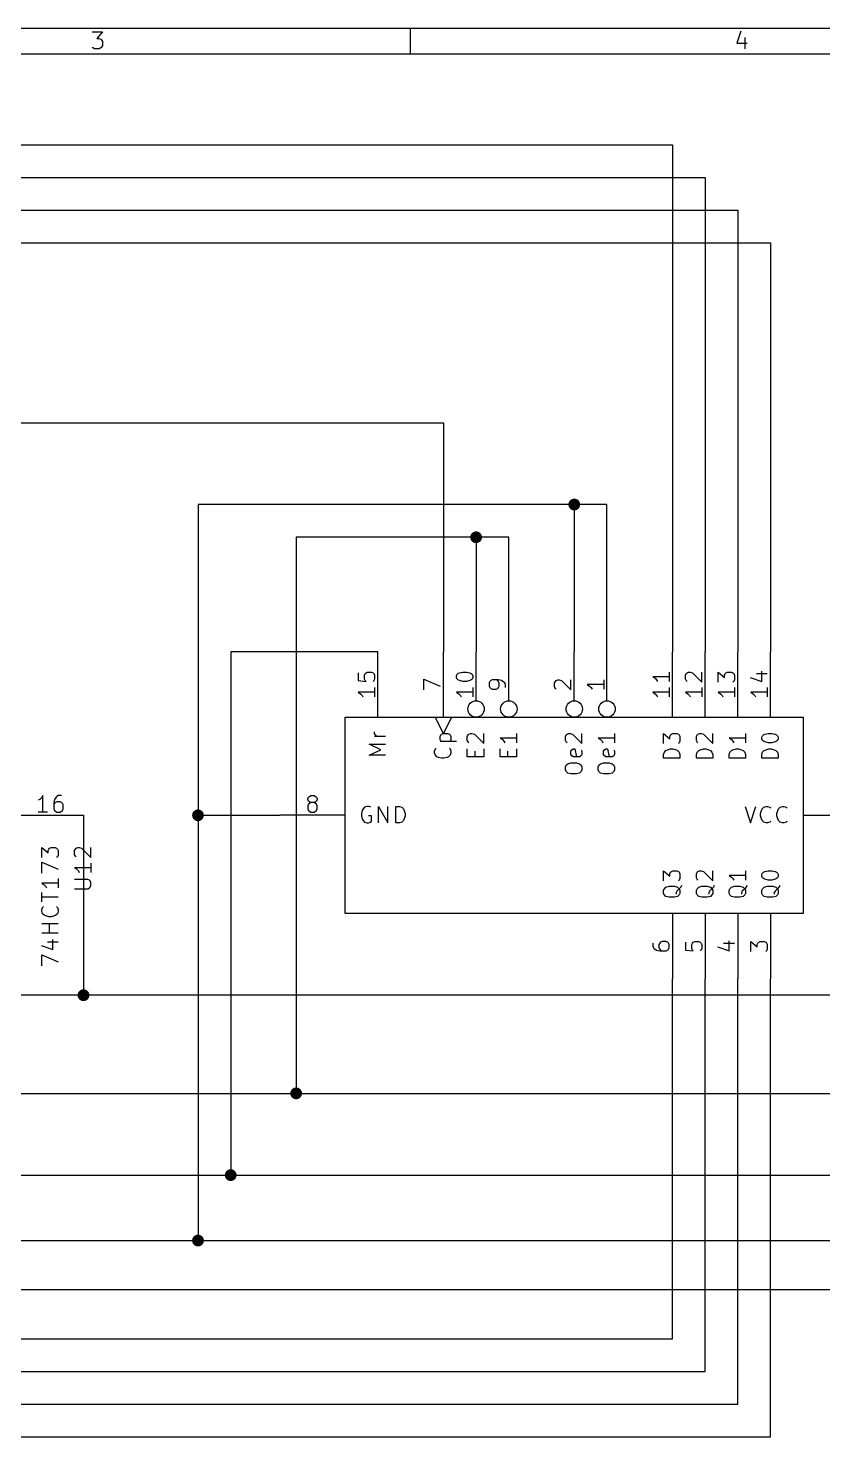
# Model space of a CAD drawing. Extents: x 0.4 to 11.3, y -7.9 to -0.4.
# Drawn here: x 5.131 to 7.56, y -4.7 to -0.394 of the extents above; entities that cross this region are included whole.
import ezdxf

# ---------------------------------------------------------------- set-up
doc = ezdxf.new("R2010")
doc.units = 0
doc.header["$MEASUREMENT"] = 0
for name, color, linetype in [('CYAN2', 4, 'CONTINUOUS'), ('GREEN3', 91, 'CONTINUOUS'), ('LYELLOW', 51, 'CONTINUOUS'), ('RED2', 1, 'CONTINUOUS'), ('RED3', 11, 'CONTINUOUS')]:
    doc.layers.add(name, color=color, linetype=linetype)

msp = doc.modelspace()

# ---------------------------------------------------------------- linework, layer by layer
at = {"layer": 'CYAN2', "linetype": 'CONTINUOUS'}
for p, q in [((6.2088, -2.5995), (6.1731, -2.5829)), ((6.1731, -2.5829), (6.2231, -2.5829)), ((6.1898, -2.5495), (6.1898, -2.5448)), ((6.1922, -2.5543), (6.1898, -2.5495)), ((6.2231, -2.559), (6.1898, -2.559)), ((6.1946, -2.5567), (6.1922, -2.5543)), ((6.1993, -2.559), (6.1946, -2.5567)), ((6.3898, -2.559), (6.3922, -2.5543)), ((6.3898, -2.5686), (6.3898, -2.559)), ((6.3922, -2.5733), (6.3898, -2.5686)), ((6.3898, -2.5733), (6.4398, -2.5733)), ((6.3922, -2.5543), (6.3946, -2.5519)), ((6.3946, -2.5519), (6.3993, -2.5495)), ((6.3993, -2.5495), (6.4136, -2.5495)), ((6.4136, -2.5495), (6.4184, -2.5519)), ((6.4184, -2.5519), (6.4208, -2.5543)), ((6.4208, -2.5543), (6.4231, -2.559)), ((6.4231, -2.5686), (6.4208, -2.5733)), ((6.4231, -2.559), (6.4231, -2.5686)), ((6.4731, -2.559), (6.4755, -2.5543)), ((6.4731, -2.5709), (6.4731, -2.559)), ((6.4755, -2.5757), (6.4731, -2.5709)), ((6.4755, -2.5543), (6.4779, -2.5519)), ((6.4779, -2.5781), (6.4755, -2.5757)), ((6.4779, -2.5519), (6.4827, -2.5495)), ((6.4827, -2.5495), (6.4874, -2.5495)), ((6.4874, -2.5495), (6.4946, -2.5519)), ((6.4946, -2.5519), (6.5231, -2.5805)), ((6.5231, -2.5805), (6.5231, -2.5495)), ((6.6231, -2.5638), (6.5731, -2.5638)), ((6.5731, -2.5638), (6.5803, -2.5686)), ((6.5803, -2.5686), (6.585, -2.5733)), ((6.585, -2.5733), (6.5874, -2.5781)), ((6.6231, -2.5495), (6.6231, -2.5781)), ((6.7731, -2.559), (6.7755, -2.5543)), ((6.7731, -2.5709), (6.7731, -2.559)), ((6.7755, -2.5757), (6.7731, -2.5709)), ((6.7755, -2.5543), (6.7779, -2.5519)), ((6.7779, -2.5781), (6.7755, -2.5757)), ((6.7779, -2.5519), (6.7827, -2.5495)), ((6.7827, -2.5495), (6.7874, -2.5495)), ((6.7874, -2.5495), (6.7946, -2.5519)), ((6.7946, -2.5519), (6.8231, -2.5805)), ((6.8231, -2.5805), (6.8231, -2.5495)), ((6.9231, -2.5638), (6.8731, -2.5638)), ((6.8731, -2.5638), (6.8803, -2.5686)), ((6.8803, -2.5686), (6.885, -2.5733)), ((6.885, -2.5733), (6.8874, -2.5781)), ((6.9231, -2.5495), (6.9231, -2.5781)), ((7.0731, -2.5805), (7.0731, -2.5495)), ((7.0731, -2.5495), (7.0922, -2.5662)), ((7.0922, -2.559), (7.0946, -2.5543)), ((7.0922, -2.5662), (7.0922, -2.559)), ((7.0946, -2.5543), (7.0969, -2.5519)), ((7.0969, -2.5519), (7.1017, -2.5495)), ((7.1017, -2.5495), (7.1136, -2.5495)), ((7.1136, -2.5495), (7.1184, -2.5519)), ((7.1184, -2.5519), (7.1208, -2.5543)), ((7.1208, -2.5781), (7.1184, -2.5805)), ((7.1208, -2.5543), (7.1231, -2.559)), ((7.1231, -2.5733), (7.1208, -2.5781)), ((7.1231, -2.559), (7.1231, -2.5733)), ((7.1731, -2.559), (7.1755, -2.5543)), ((7.1731, -2.5709), (7.1731, -2.559)), ((7.1755, -2.5757), (7.1731, -2.5709)), ((7.1755, -2.5543), (7.1779, -2.5519)), ((7.1779, -2.5781), (7.1755, -2.5757)), ((7.1779, -2.5519), (7.1827, -2.5495)), ((7.1827, -2.5495), (7.1874, -2.5495)), ((7.1874, -2.5495), (7.1946, -2.5519)), ((7.1946, -2.5519), (7.2231, -2.5805)), ((7.2231, -2.5805), (7.2231, -2.5495)), ((7.3231, -2.5638), (7.2731, -2.5638)), ((7.2731, -2.5638), (7.2803, -2.5686)), ((7.2803, -2.5686), (7.285, -2.5733)), ((7.285, -2.5733), (7.2874, -2.5781)), ((7.3231, -2.5495), (7.3231, -2.5781)), ((7.3731, -2.5614), (7.3755, -2.5567)), ((7.3731, -2.5662), (7.3731, -2.5614)), ((7.3755, -2.5709), (7.3731, -2.5662)), ((7.3755, -2.5567), (7.3779, -2.5543)), ((7.3779, -2.5733), (7.3755, -2.5709)), ((7.3779, -2.5543), (7.3827, -2.5519)), ((7.3827, -2.5757), (7.3779, -2.5733)), ((7.3827, -2.5519), (7.3922, -2.5495)), ((7.3922, -2.5781), (7.3827, -2.5757)), ((7.3922, -2.5495), (7.4041, -2.5495)), ((7.4041, -2.5781), (7.3922, -2.5781)), ((7.4041, -2.5495), (7.4136, -2.5519)), ((7.4136, -2.5757), (7.4041, -2.5781)), ((7.4136, -2.5519), (7.4184, -2.5543)), ((7.4184, -2.5733), (7.4136, -2.5757)), ((7.4184, -2.5543), (7.4208, -2.5567)), ((7.4208, -2.5709), (7.4184, -2.5733)), ((7.4208, -2.5567), (7.4231, -2.5614)), ((7.4231, -2.5662), (7.4208, -2.5709)), ((7.4231, -2.5614), (7.4231, -2.5662)), ((6.1731, -2.6162), (6.2088, -2.5995)), ((6.2231, -2.6162), (6.1731, -2.6162)), ((6.3731, -2.6043), (6.3755, -2.5971)), ((6.3731, -2.609), (6.3731, -2.6043)), ((6.3755, -2.6162), (6.3731, -2.609)), ((6.3755, -2.5971), (6.3779, -2.5948)), ((6.3803, -2.6209), (6.3755, -2.6162)), ((6.385, -2.6233), (6.3803, -2.6209)), ((6.3946, -2.6257), (6.385, -2.6233)), ((6.4017, -2.6257), (6.3946, -2.6257)), ((6.4112, -2.6233), (6.4017, -2.6257)), ((6.416, -2.6209), (6.4112, -2.6233)), ((6.4208, -2.6162), (6.416, -2.6209)), ((6.4184, -2.5948), (6.4208, -2.5971)), ((6.4208, -2.5971), (6.4231, -2.6043)), ((6.4231, -2.609), (6.4208, -2.6162)), ((6.4231, -2.6043), (6.4231, -2.609)), ((6.4731, -2.6209), (6.4731, -2.5971)), ((6.5231, -2.6209), (6.4731, -2.6209)), ((6.4969, -2.6209), (6.4969, -2.6043)), ((6.5231, -2.5971), (6.5231, -2.6209)), ((6.5731, -2.6209), (6.5731, -2.5971)), ((6.6231, -2.6209), (6.5731, -2.6209)), ((6.5969, -2.6209), (6.5969, -2.6043)), ((6.6231, -2.5971), (6.6231, -2.6209)), ((6.7898, -2.6043), (6.7922, -2.5995)), ((6.7898, -2.6138), (6.7898, -2.6043)), ((6.7922, -2.6186), (6.7898, -2.6138)), ((6.7922, -2.5995), (6.7969, -2.5971)), ((6.7969, -2.6209), (6.7922, -2.6186)), ((6.7969, -2.5971), (6.8017, -2.5971)), ((6.816, -2.6209), (6.7969, -2.6209)), ((6.8017, -2.5971), (6.8065, -2.6209)), ((6.8208, -2.6186), (6.816, -2.6209)), ((6.8208, -2.5995), (6.8231, -2.6043)), ((6.8231, -2.6138), (6.8208, -2.6186)), ((6.8231, -2.6043), (6.8231, -2.6138)), ((6.8898, -2.6043), (6.8922, -2.5995)), ((6.8898, -2.6138), (6.8898, -2.6043)), ((6.8922, -2.6186), (6.8898, -2.6138)), ((6.8922, -2.5995), (6.8969, -2.5971)), ((6.8969, -2.6209), (6.8922, -2.6186)), ((6.8969, -2.5971), (6.9017, -2.5971)), ((6.916, -2.6209), (6.8969, -2.6209)), ((6.9017, -2.5971), (6.9065, -2.6209)), ((6.9208, -2.6186), (6.916, -2.6209)), ((6.9208, -2.5995), (6.9231, -2.6043)), ((6.9231, -2.6138), (6.9208, -2.6186)), ((6.9231, -2.6043), (6.9231, -2.6138)), ((7.0731, -2.6138), (7.0755, -2.6067)), ((7.0731, -2.6257), (7.0731, -2.6138)), ((7.1231, -2.6257), (7.0731, -2.6257)), ((7.0755, -2.6067), (7.0803, -2.6019)), ((7.0803, -2.6019), (7.085, -2.5995)), ((7.085, -2.5995), (7.0946, -2.5971)), ((7.0946, -2.5971), (7.1017, -2.5971)), ((7.1017, -2.5971), (7.1112, -2.5995)), ((7.1112, -2.5995), (7.116, -2.6019)), ((7.116, -2.6019), (7.1208, -2.6067)), ((7.1208, -2.6067), (7.1231, -2.6138)), ((7.1231, -2.6138), (7.1231, -2.6257)), ((7.1731, -2.6138), (7.1755, -2.6067)), ((7.1731, -2.6257), (7.1731, -2.6138)), ((7.2231, -2.6257), (7.1731, -2.6257)), ((7.1755, -2.6067), (7.1803, -2.6019)), ((7.1803, -2.6019), (7.185, -2.5995)), ((7.185, -2.5995), (7.1946, -2.5971)), ((7.1946, -2.5971), (7.2017, -2.5971)), ((7.2017, -2.5971), (7.2112, -2.5995)), ((7.2112, -2.5995), (7.216, -2.6019)), ((7.216, -2.6019), (7.2208, -2.6067)), ((7.2208, -2.6067), (7.2231, -2.6138)), ((7.2231, -2.6138), (7.2231, -2.6257)), ((7.2731, -2.6138), (7.2755, -2.6067)), ((7.2731, -2.6257), (7.2731, -2.6138)), ((7.3231, -2.6257), (7.2731, -2.6257)), ((7.2755, -2.6067), (7.2803, -2.6019)), ((7.2803, -2.6019), (7.285, -2.5995)), ((7.285, -2.5995), (7.2946, -2.5971)), ((7.2946, -2.5971), (7.3017, -2.5971)), ((7.3017, -2.5971), (7.3112, -2.5995)), ((7.3112, -2.5995), (7.316, -2.6019)), ((7.316, -2.6019), (7.3208, -2.6067)), ((7.3208, -2.6067), (7.3231, -2.6138)), ((7.3231, -2.6138), (7.3231, -2.6257)), ((7.3731, -2.6138), (7.3755, -2.6067)), ((7.3731, -2.6257), (7.3731, -2.6138)), ((7.4231, -2.6257), (7.3731, -2.6257)), ((7.3755, -2.6067), (7.3803, -2.6019)), ((7.3803, -2.6019), (7.385, -2.5995)), ((7.385, -2.5995), (7.3946, -2.5971)), ((7.3946, -2.5971), (7.4017, -2.5971)), ((7.4017, -2.5971), (7.4112, -2.5995)), ((7.4112, -2.5995), (7.416, -2.6019)), ((7.416, -2.6019), (7.4208, -2.6067)), ((7.4208, -2.6067), (7.4231, -2.6138)), ((7.4231, -2.6138), (7.4231, -2.6257)), ((6.7731, -2.6519), (6.7755, -2.6471)), ((6.7731, -2.6614), (6.7731, -2.6519)), ((6.7755, -2.6662), (6.7731, -2.6614)), ((6.7755, -2.6471), (6.7803, -2.6424)), ((6.7803, -2.671), (6.7755, -2.6662)), ((6.7803, -2.6424), (6.7898, -2.64)), ((6.7898, -2.64), (6.8065, -2.64)), ((6.8065, -2.64), (6.816, -2.6424)), ((6.816, -2.6424), (6.8208, -2.6471)), ((6.8208, -2.6662), (6.816, -2.671)), ((6.8208, -2.6471), (6.8231, -2.6519)), ((6.8231, -2.6614), (6.8208, -2.6662)), ((6.8231, -2.6519), (6.8231, -2.6614)), ((6.8731, -2.6519), (6.8755, -2.6471)), ((6.8731, -2.6614), (6.8731, -2.6519)), ((6.8755, -2.6662), (6.8731, -2.6614)), ((6.8755, -2.6471), (6.8803, -2.6424)), ((6.8803, -2.671), (6.8755, -2.6662)), ((6.8803, -2.6424), (6.8898, -2.64)), ((6.8898, -2.64), (6.9065, -2.64)), ((6.9065, -2.64), (6.916, -2.6424)), ((6.916, -2.6424), (6.9208, -2.6471)), ((6.9208, -2.6662), (6.916, -2.671)), ((6.9208, -2.6471), (6.9231, -2.6519)), ((6.9231, -2.6614), (6.9208, -2.6662)), ((6.9231, -2.6519), (6.9231, -2.6614)), ((6.7898, -2.6733), (6.7803, -2.671)), ((6.8065, -2.6733), (6.7898, -2.6733)), ((6.816, -2.671), (6.8065, -2.6733)), ((6.8898, -2.6733), (6.8803, -2.671)), ((6.9065, -2.6733), (6.8898, -2.6733)), ((6.916, -2.671), (6.9065, -2.6733)), ((6.1519, -2.785), (6.1495, -2.7946)), ((6.1495, -2.7946), (6.1495, -2.8017)), ((6.1543, -2.7803), (6.1519, -2.785)), ((6.159, -2.7755), (6.1543, -2.7803)), ((6.1662, -2.7731), (6.159, -2.7755)), ((6.1733, -2.7731), (6.1662, -2.7731)), ((6.1781, -2.7755), (6.1733, -2.7731)), ((6.2019, -2.8231), (6.2019, -2.7731)), ((6.2019, -2.7731), (6.2305, -2.8231)), ((6.2305, -2.8231), (6.2305, -2.7731)), ((6.2543, -2.8231), (6.2543, -2.7731)), ((6.2543, -2.7731), (6.2662, -2.7731)), ((6.2662, -2.7731), (6.2733, -2.7755)), ((6.2733, -2.7755), (6.2781, -2.7803)), ((6.2781, -2.7803), (6.2805, -2.785)), ((6.2805, -2.785), (6.2829, -2.7946)), ((6.2829, -2.7946), (6.2829, -2.8017)), ((7.3219, -2.7731), (7.3386, -2.8231)), ((7.3386, -2.8231), (7.3552, -2.7731)), ((7.3695, -2.7946), (7.3719, -2.785)), ((7.3695, -2.8017), (7.3695, -2.7946)), ((7.3719, -2.785), (7.3743, -2.7803)), ((7.3743, -2.7803), (7.379, -2.7755)), ((7.379, -2.7755), (7.3862, -2.7731)), ((7.3862, -2.7731), (7.3909, -2.7731)), ((7.3909, -2.7731), (7.3981, -2.7755)), ((7.3981, -2.7755), (7.4005, -2.7779)), ((7.4195, -2.7946), (7.4219, -2.785)), ((7.4195, -2.8017), (7.4195, -2.7946)), ((7.4219, -2.785), (7.4243, -2.7803)), ((7.4243, -2.7803), (7.429, -2.7755)), ((7.429, -2.7755), (7.4362, -2.7731)), ((7.4362, -2.7731), (7.4409, -2.7731)), ((7.4409, -2.7731), (7.4481, -2.7755)), ((7.4481, -2.7755), (7.4505, -2.7779)), ((6.1495, -2.8017), (6.1519, -2.8112)), ((6.1519, -2.8112), (6.1543, -2.816)), ((6.1543, -2.816), (6.159, -2.8208)), ((6.159, -2.8208), (6.1662, -2.8231)), ((6.1662, -2.8231), (6.1709, -2.8231)), ((6.1805, -2.8017), (6.1709, -2.8017)), ((6.1709, -2.8231), (6.1781, -2.8208)), ((6.1781, -2.8208), (6.1805, -2.8184)), ((6.1805, -2.8184), (6.1805, -2.8017)), ((6.2662, -2.8231), (6.2543, -2.8231)), ((6.2733, -2.8208), (6.2662, -2.8231)), ((6.2781, -2.816), (6.2733, -2.8208)), ((6.2805, -2.8112), (6.2781, -2.816)), ((6.2829, -2.8017), (6.2805, -2.8112)), ((7.3719, -2.8112), (7.3695, -2.8017)), ((7.3743, -2.816), (7.3719, -2.8112)), ((7.379, -2.8208), (7.3743, -2.816)), ((7.3862, -2.8231), (7.379, -2.8208)), ((7.3909, -2.8231), (7.3862, -2.8231)), ((7.3981, -2.8208), (7.3909, -2.8231)), ((7.4005, -2.8184), (7.3981, -2.8208)), ((7.4219, -2.8112), (7.4195, -2.8017)), ((7.4243, -2.816), (7.4219, -2.8112)), ((7.429, -2.8208), (7.4243, -2.816)), ((7.4362, -2.8231), (7.429, -2.8208)), ((7.4409, -2.8231), (7.4362, -2.8231)), ((7.4481, -2.8208), (7.4409, -2.8231)), ((7.4505, -2.8184), (7.4481, -2.8208)), ((5.1728, -2.9292), (5.1728, -2.8983)), ((5.1728, -2.8983), (5.1918, -2.9149)), ((5.1918, -2.9078), (5.1942, -2.903)), ((5.1918, -2.9149), (5.1918, -2.9078)), ((5.1942, -2.903), (5.1966, -2.9007)), ((5.1966, -2.9007), (5.2014, -2.8983)), ((5.2014, -2.8983), (5.2133, -2.8983)), ((5.2133, -2.8983), (5.218, -2.9007)), ((5.218, -2.9007), (5.2204, -2.903)), ((5.2204, -2.9269), (5.218, -2.9292)), ((5.2204, -2.903), (5.2228, -2.9078)), ((5.2228, -2.9221), (5.2204, -2.9269)), ((5.2228, -2.9078), (5.2228, -2.9221)), ((5.2728, -2.9078), (5.2752, -2.903)), ((5.2728, -2.9197), (5.2728, -2.9078)), ((5.2752, -2.9245), (5.2728, -2.9197)), ((5.2752, -2.903), (5.2776, -2.9007)), ((5.2776, -2.9268), (5.2752, -2.9245)), ((5.2776, -2.9007), (5.2823, -2.8983)), ((5.2823, -2.8983), (5.2871, -2.8983)), ((5.2871, -2.8983), (5.2942, -2.9007)), ((5.2942, -2.9007), (5.3228, -2.9292)), ((5.3228, -2.9292), (5.3228, -2.8983)), ((5.1728, -2.9769), (5.1728, -2.9435)), ((5.1728, -2.9435), (5.2228, -2.9649)), ((5.3228, -2.9602), (5.2728, -2.9602)), ((5.2728, -2.9602), (5.2799, -2.9649)), ((5.2799, -2.9649), (5.2847, -2.9697)), ((5.2847, -2.9697), (5.2871, -2.9745)), ((5.3228, -2.9459), (5.3228, -2.9745)), ((7.0731, -3.0005), (7.0731, -2.9695)), ((7.0731, -2.9695), (7.0922, -2.9862)), ((7.0969, -2.9719), (7.1017, -2.9695)), ((7.1017, -2.9695), (7.1136, -2.9695)), ((7.1136, -2.9695), (7.1184, -2.9719)), ((7.1779, -2.9719), (7.1827, -2.9695)), ((7.1827, -2.9695), (7.1874, -2.9695)), ((7.1874, -2.9695), (7.1946, -2.9719)), ((7.2231, -3.0005), (7.2231, -2.9695)), ((7.3231, -2.9695), (7.3231, -2.9981)), ((7.3827, -2.9719), (7.3922, -2.9695)), ((7.3922, -2.9695), (7.4041, -2.9695)), ((7.4041, -2.9695), (7.4136, -2.9719)), ((5.2228, -3.0078), (5.1728, -3.0078)), ((5.1728, -3.0078), (5.1799, -3.0126)), ((5.1799, -3.0126), (5.1847, -3.0173)), ((5.2228, -2.9935), (5.2228, -3.0221)), ((5.3133, -2.9959), (5.2728, -2.9959)), ((5.318, -2.9983), (5.3133, -2.9959)), ((5.3204, -3.0007), (5.318, -2.9983)), ((5.3228, -3.0054), (5.3204, -3.0007)), ((5.3228, -3.0149), (5.3228, -3.0054)), ((7.0922, -2.979), (7.0946, -2.9743)), ((7.0922, -2.9862), (7.0922, -2.979)), ((7.0946, -2.9743), (7.0969, -2.9719)), ((7.1184, -2.9719), (7.1208, -2.9743)), ((7.1208, -2.9981), (7.1184, -3.0005)), ((7.1208, -2.9743), (7.1231, -2.979)), ((7.1231, -2.9933), (7.1208, -2.9981)), ((7.1231, -2.979), (7.1231, -2.9933)), ((7.1731, -2.979), (7.1755, -2.9743)), ((7.1731, -2.9909), (7.1731, -2.979)), ((7.1755, -2.9957), (7.1731, -2.9909)), ((7.1755, -2.9743), (7.1779, -2.9719)), ((7.1779, -2.9981), (7.1755, -2.9957)), ((7.1946, -2.9719), (7.2231, -3.0005)), ((7.3231, -2.9838), (7.2731, -2.9838)), ((7.2731, -2.9838), (7.2803, -2.9886)), ((7.2803, -2.9886), (7.285, -2.9933)), ((7.285, -2.9933), (7.2874, -2.9981)), ((7.3731, -2.9814), (7.3755, -2.9767)), ((7.3731, -2.9862), (7.3731, -2.9814)), ((7.3755, -2.9909), (7.3731, -2.9862)), ((7.3755, -2.9767), (7.3779, -2.9743)), ((7.3779, -2.9933), (7.3755, -2.9909)), ((7.3779, -2.9743), (7.3827, -2.9719)), ((7.3827, -2.9957), (7.3779, -2.9933)), ((7.3922, -2.9981), (7.3827, -2.9957)), ((7.4041, -2.9981), (7.3922, -2.9981)), ((7.4136, -2.9957), (7.4041, -2.9981)), ((7.4136, -2.9719), (7.4184, -2.9743)), ((7.4184, -2.9933), (7.4136, -2.9957)), ((7.4184, -2.9743), (7.4208, -2.9767)), ((7.4208, -2.9909), (7.4184, -2.9933)), ((7.4208, -2.9767), (7.4231, -2.9814)), ((7.4231, -2.9862), (7.4208, -2.9909)), ((7.4231, -2.9814), (7.4231, -2.9862)), ((5.1728, -3.0649), (5.1728, -3.0364)), ((5.2228, -3.0507), (5.1728, -3.0507)), ((5.1847, -3.0173), (5.1871, -3.0221)), ((5.2728, -3.0245), (5.3133, -3.0245)), ((5.3133, -3.0245), (5.318, -3.0221)), ((5.318, -3.0221), (5.3204, -3.0197)), ((5.3204, -3.0197), (5.3228, -3.0149)), ((7.0731, -3.029), (7.0755, -3.0243)), ((7.0731, -3.0386), (7.0731, -3.029)), ((7.0755, -3.0433), (7.0731, -3.0386)), ((7.0755, -3.0243), (7.0803, -3.0195)), ((7.0803, -3.0481), (7.0755, -3.0433)), ((7.0803, -3.0195), (7.0898, -3.0171)), ((7.0898, -3.0505), (7.0803, -3.0481)), ((7.0898, -3.0171), (7.1065, -3.0171)), ((7.1065, -3.0505), (7.0898, -3.0505)), ((7.1065, -3.0171), (7.116, -3.0195)), ((7.116, -3.0481), (7.1065, -3.0505)), ((7.1136, -3.0314), (7.1112, -3.0362)), ((7.1112, -3.0362), (7.1112, -3.0409)), ((7.1208, -3.0243), (7.1136, -3.0314)), ((7.116, -3.0195), (7.1208, -3.0243)), ((7.1208, -3.0433), (7.116, -3.0481)), ((7.1255, -3.0195), (7.1208, -3.0243)), ((7.1208, -3.0243), (7.1231, -3.029)), ((7.1231, -3.0386), (7.1208, -3.0433)), ((7.1231, -3.029), (7.1231, -3.0386)), ((7.1279, -3.0148), (7.1255, -3.0195)), ((7.1731, -3.029), (7.1755, -3.0243)), ((7.1731, -3.0386), (7.1731, -3.029)), ((7.1755, -3.0433), (7.1731, -3.0386)), ((7.1755, -3.0243), (7.1803, -3.0195)), ((7.1803, -3.0481), (7.1755, -3.0433)), ((7.1803, -3.0195), (7.1898, -3.0171)), ((7.1898, -3.0505), (7.1803, -3.0481)), ((7.1898, -3.0171), (7.2065, -3.0171)), ((7.2065, -3.0505), (7.1898, -3.0505)), ((7.2065, -3.0171), (7.216, -3.0195)), ((7.216, -3.0481), (7.2065, -3.0505)), ((7.2136, -3.0314), (7.2112, -3.0362)), ((7.2112, -3.0362), (7.2112, -3.0409)), ((7.2208, -3.0243), (7.2136, -3.0314)), ((7.216, -3.0195), (7.2208, -3.0243)), ((7.2208, -3.0433), (7.216, -3.0481)), ((7.2255, -3.0195), (7.2208, -3.0243)), ((7.2208, -3.0243), (7.2231, -3.029)), ((7.2231, -3.0386), (7.2208, -3.0433)), ((7.2231, -3.029), (7.2231, -3.0386)), ((7.2279, -3.0148), (7.2255, -3.0195)), ((7.2731, -3.029), (7.2755, -3.0243)), ((7.2731, -3.0386), (7.2731, -3.029)), ((7.2755, -3.0433), (7.2731, -3.0386)), ((7.2755, -3.0243), (7.2803, -3.0195)), ((7.2803, -3.0481), (7.2755, -3.0433)), ((7.2803, -3.0195), (7.2898, -3.0171)), ((7.2898, -3.0505), (7.2803, -3.0481)), ((7.2898, -3.0171), (7.3065, -3.0171)), ((7.3065, -3.0505), (7.2898, -3.0505)), ((7.3065, -3.0171), (7.316, -3.0195)), ((7.316, -3.0481), (7.3065, -3.0505)), ((7.3136, -3.0314), (7.3112, -3.0362)), ((7.3112, -3.0362), (7.3112, -3.0409)), ((7.3208, -3.0243), (7.3136, -3.0314)), ((7.316, -3.0195), (7.3208, -3.0243)), ((7.3208, -3.0433), (7.316, -3.0481)), ((7.3255, -3.0195), (7.3208, -3.0243)), ((7.3208, -3.0243), (7.3231, -3.029)), ((7.3231, -3.0386), (7.3208, -3.0433)), ((7.3231, -3.029), (7.3231, -3.0386)), ((7.3279, -3.0148), (7.3255, -3.0195)), ((7.3731, -3.029), (7.3755, -3.0243)), ((7.3731, -3.0386), (7.3731, -3.029)), ((7.3755, -3.0433), (7.3731, -3.0386)), ((7.3755, -3.0243), (7.3803, -3.0195)), ((7.3803, -3.0481), (7.3755, -3.0433)), ((7.3803, -3.0195), (7.3898, -3.0171)), ((7.3898, -3.0505), (7.3803, -3.0481)), ((7.3898, -3.0171), (7.4065, -3.0171)), ((7.4065, -3.0505), (7.3898, -3.0505)), ((7.4065, -3.0171), (7.416, -3.0195)), ((7.416, -3.0481), (7.4065, -3.0505)), ((7.4136, -3.0314), (7.4112, -3.0362)), ((7.4112, -3.0362), (7.4112, -3.0409)), ((7.4208, -3.0243), (7.4136, -3.0314)), ((7.416, -3.0195), (7.4208, -3.0243)), ((7.4208, -3.0433), (7.416, -3.0481)), ((7.4255, -3.0195), (7.4208, -3.0243)), ((7.4208, -3.0243), (7.4231, -3.029)), ((7.4231, -3.0386), (7.4208, -3.0433)), ((7.4231, -3.029), (7.4231, -3.0386)), ((7.4279, -3.0148), (7.4255, -3.0195)), ((5.1728, -3.0888), (5.1752, -3.0816)), ((5.1728, -3.0935), (5.1728, -3.0888)), ((5.1752, -3.1007), (5.1728, -3.0935)), ((5.1752, -3.0816), (5.1776, -3.0792)), ((5.218, -3.0792), (5.2204, -3.0816)), ((5.2204, -3.0816), (5.2228, -3.0888)), ((5.2228, -3.0935), (5.2204, -3.1007)), ((5.2228, -3.0888), (5.2228, -3.0935)), ((5.2228, -3.1316), (5.1728, -3.1316)), ((5.1799, -3.1054), (5.1752, -3.1007)), ((5.1847, -3.1078), (5.1799, -3.1054)), ((5.1942, -3.1102), (5.1847, -3.1078)), ((5.2014, -3.1102), (5.1942, -3.1102)), ((5.1966, -3.1602), (5.1966, -3.1316)), ((5.2109, -3.1078), (5.2014, -3.1102)), ((5.2157, -3.1054), (5.2109, -3.1078)), ((5.2204, -3.1007), (5.2157, -3.1054)), ((5.2228, -3.1602), (5.1728, -3.1602)), ((5.1895, -3.1864), (5.2228, -3.1864)), ((5.2061, -3.2102), (5.2061, -3.1792)), ((5.1704, -3.1983), (5.2061, -3.2102)), ((5.1728, -3.2602), (5.1728, -3.2269)), ((5.1728, -3.2269), (5.2228, -3.2483))]:
    msp.add_line(p, q, dxfattribs=at)
at = {"layer": 'GREEN3', "linetype": 'CONTINUOUS'}
for p, q in [((1.55, -0.75), (7.1, -0.75)), ((7.1, -0.75), (7.1, -2.3)), ((1.65, -0.85), (7.2, -0.85)), ((7.2, -0.85), (7.2, -2.3)), ((1.75, -0.95), (7.3, -0.95)), ((7.3, -0.95), (7.3, -2.3)), ((1.85, -1.05), (7.4, -1.05)), ((7.4, -1.05), (7.4, -2.3)), ((4, -1.6), (6.4, -1.6)), ((6.4, -1.6), (6.4, -2.3)), ((5.65, -1.85), (5.65, -2.8)), ((6.8, -1.85), (5.65, -1.85)), ((6.9, -1.85), (6.8, -1.85)), ((6.8, -1.85), (6.8, -2.3)), ((6.9, -2.3), (6.9, -1.85)), ((5.95, -1.95), (5.95, -3.65)), ((6.5, -1.95), (5.95, -1.95)), ((6.5, -1.95), (6.5, -2.3)), ((6.6, -1.95), (6.5, -1.95)), ((6.6, -2.3), (6.6, -1.95)), ((5.75, -2.3), (5.75, -3.9)), ((6.2, -2.3), (5.75, -2.3)), ((5.3, -2.8), (5.3, -3.35)), ((5.65, -2.8), (5.9, -2.8)), ((5.65, -2.8), (5.65, -4.1)), ((7.1, -4.4), (7.1, -3.3)), ((7.2, -4.5), (7.2, -3.3)), ((7.3, -4.6), (7.3, -3.3)), ((7.4, -4.7), (7.4, -3.3)), ((5.3, -3.35), (1.75, -3.35)), ((7.7, -3.35), (5.3, -3.35)), ((3.55, -3.65), (5.95, -3.65)), ((5.95, -3.65), (9.1, -3.65)), ((3.4, -3.9), (5.75, -3.9)), ((5.75, -3.9), (9.1, -3.9)), ((3.3, -4.1), (5.65, -4.1)), ((5.65, -4.1), (9.5, -4.1)), ((1.85, -4.25), (9.1, -4.25)), ((4.5, -4.4), (7.1, -4.4)), ((4.15, -4.5), (7.2, -4.5)), ((3.8, -4.6), (7.3, -4.6)), ((3.45, -4.7), (7.4, -4.7))]:
    msp.add_line(p, q, dxfattribs=at)
at = {"layer": 'GREEN3', "const_width": 0.018}
for points in [[(6.791, -1.85, 1), (6.809, -1.85, 1)], [(6.491, -1.95, 1), (6.509, -1.95, 1)], [(5.641, -2.8, 1), (5.659, -2.8, 1)], [(5.291, -3.35, 1), (5.309, -3.35, 1)], [(5.941, -3.65, 1), (5.959, -3.65, 1)], [(5.741, -3.9, 1), (5.759, -3.9, 1)], [(5.641, -4.1, 1), (5.659, -4.1, 1)]]:
    msp.add_lwpolyline(points, format="xyb", close=True, dxfattribs=at)
at = {"layer": 'LYELLOW', "linetype": 'CONTINUOUS'}
for p, q in [((6.1, -3.1), (6.1, -2.5)), ((6.1, -2.5), (7.5, -2.5)), ((7.5, -2.5), (7.5, -3.1)), ((7.5, -3.1), (6.1, -3.1))]:
    msp.add_line(p, q, dxfattribs=at)
at = {"layer": 'RED2', "linetype": 'CONTINUOUS'}
for p, q in [((0.3937, -0.3937), (11.2993, -0.3937)), ((5.3262, -0.4053), (5.3578, -0.4053)), ((5.3578, -0.4053), (5.3408, -0.4248)), ((5.3408, -0.4248), (5.3481, -0.4248)), ((5.3481, -0.4248), (5.353, -0.4272)), ((5.353, -0.4272), (5.3554, -0.4296)), ((5.3554, -0.4296), (5.3578, -0.4345)), ((6.2992, -0.4724), (6.2992, -0.3937)), ((7.3093, -0.4028), (7.2971, -0.4394)), ((7.3215, -0.4223), (7.3215, -0.4564)), ((0.4724, -0.4724), (11.2206, -0.4724)), ((5.3286, -0.454), (5.3262, -0.4516)), ((5.3335, -0.4564), (5.3286, -0.454)), ((5.3481, -0.4564), (5.3335, -0.4564)), ((5.353, -0.454), (5.3481, -0.4564)), ((5.3554, -0.4516), (5.353, -0.454)), ((5.3578, -0.4467), (5.3554, -0.4516)), ((5.3578, -0.4345), (5.3578, -0.4467)), ((7.2971, -0.4394), (7.3288, -0.4394)), ((6.2, -2.5), (6.2, -2.3)), ((6.4, -2.5), (6.4, -2.3)), ((6.5, -2.45), (6.5, -2.3)), ((6.6, -2.45), (6.6, -2.3)), ((6.8, -2.45), (6.8, -2.3)), ((6.9, -2.45), (6.9, -2.3)), ((7.1, -2.5), (7.1, -2.3)), ((7.2, -2.5), (7.2, -2.3)), ((7.3, -2.5), (7.3, -2.3)), ((7.4, -2.5), (7.4, -2.3)), ((6.1, -3.1), (6.1, -2.5)), ((6.1, -2.5), (7.5, -2.5)), ((6.4, -2.55), (6.375, -2.5)), ((6.425, -2.5), (6.4, -2.55)), ((7.5, -2.5), (7.5, -3.1)), ((5.1, -2.8), (5.3, -2.8)), ((6.1, -2.8), (5.9, -2.8)), ((7.5, -2.8), (7.7, -2.8)), ((7.5, -3.1), (6.1, -3.1)), ((7.1, -3.1), (7.1, -3.3)), ((7.2, -3.1), (7.2, -3.3)), ((7.3, -3.1), (7.3, -3.3)), ((7.4, -3.1), (7.4, -3.3))]:
    msp.add_line(p, q, dxfattribs=at)
at = {"layer": 'RED2'}
for centre in [(6.5, -2.475), (6.6, -2.475), (6.8, -2.475), (6.9, -2.475)]:
    msp.add_circle(centre, 0.025, dxfattribs=at)
at = {"layer": 'RED3', "linetype": 'CONTINUOUS'}
for p, q in [((6.1399, -2.3643), (6.1399, -2.3881)), ((6.1589, -2.3714), (6.1613, -2.3667)), ((6.1613, -2.3667), (6.1637, -2.3643)), ((6.1637, -2.3643), (6.1684, -2.3619)), ((6.1684, -2.3619), (6.1804, -2.3619)), ((6.1804, -2.3619), (6.1851, -2.3643)), ((6.1851, -2.3643), (6.1875, -2.3667)), ((6.1875, -2.3667), (6.1899, -2.3714)), ((6.4423, -2.369), (6.4446, -2.3667)), ((6.4446, -2.3667), (6.4494, -2.3643)), ((6.4494, -2.3643), (6.4589, -2.3619)), ((6.4589, -2.3619), (6.4708, -2.3619)), ((6.4708, -2.3619), (6.4804, -2.3643)), ((6.4804, -2.3643), (6.4851, -2.3667)), ((6.4851, -2.3667), (6.4875, -2.369)), ((7.0899, -2.3619), (7.0899, -2.3905)), ((7.1399, -2.3714), (7.1423, -2.3667)), ((7.1423, -2.3667), (7.1446, -2.3643)), ((7.1446, -2.3643), (7.1494, -2.3619)), ((7.1494, -2.3619), (7.1542, -2.3619)), ((7.1542, -2.3619), (7.1613, -2.3643)), ((7.1613, -2.3643), (7.1899, -2.3929)), ((7.1899, -2.3929), (7.1899, -2.3619)), ((7.2399, -2.3929), (7.2399, -2.3619)), ((7.2399, -2.3619), (7.2589, -2.3786)), ((7.2589, -2.3714), (7.2613, -2.3667)), ((7.2613, -2.3667), (7.2637, -2.3643)), ((7.2637, -2.3643), (7.2684, -2.3619)), ((7.2684, -2.3619), (7.2804, -2.3619)), ((7.2804, -2.3619), (7.2851, -2.3643)), ((7.2851, -2.3643), (7.2875, -2.3667)), ((7.2875, -2.3667), (7.2899, -2.3714)), ((7.3565, -2.3667), (7.3899, -2.3667)), ((7.3732, -2.3905), (7.3732, -2.3595)), ((6.1399, -2.3881), (6.1637, -2.3905)), ((6.1589, -2.3833), (6.1589, -2.3714)), ((6.1613, -2.3881), (6.1589, -2.3833)), ((6.1637, -2.3905), (6.1613, -2.3881)), ((6.1875, -2.3881), (6.1851, -2.3905)), ((6.1899, -2.3833), (6.1875, -2.3881)), ((6.1899, -2.3714), (6.1899, -2.3833)), ((6.1899, -2.4095), (6.1899, -2.4381)), ((6.3399, -2.4167), (6.3399, -2.3833)), ((6.3399, -2.3833), (6.3899, -2.4048)), ((6.4399, -2.3738), (6.4423, -2.369)), ((6.4399, -2.3786), (6.4399, -2.3738)), ((6.4423, -2.3833), (6.4399, -2.3786)), ((6.4446, -2.3857), (6.4423, -2.3833)), ((6.4494, -2.3881), (6.4446, -2.3857)), ((6.4589, -2.3905), (6.4494, -2.3881)), ((6.4708, -2.3905), (6.4589, -2.3905)), ((6.4804, -2.3881), (6.4708, -2.3905)), ((6.4851, -2.3857), (6.4804, -2.3881)), ((6.4875, -2.3833), (6.4851, -2.3857)), ((6.4875, -2.369), (6.4899, -2.3738)), ((6.4899, -2.3786), (6.4875, -2.3833)), ((6.4899, -2.3738), (6.4899, -2.3786)), ((6.4899, -2.4095), (6.4899, -2.4381)), ((6.5423, -2.3905), (6.5399, -2.3952)), ((6.5399, -2.3952), (6.5399, -2.4048)), ((6.5399, -2.4048), (6.5423, -2.4095)), ((6.5446, -2.3881), (6.5423, -2.3905)), ((6.5423, -2.4095), (6.5446, -2.4119)), ((6.5494, -2.3857), (6.5446, -2.3881)), ((6.5684, -2.3857), (6.5494, -2.3857)), ((6.5661, -2.3881), (6.5613, -2.3857)), ((6.5684, -2.3905), (6.5661, -2.3881)), ((6.5661, -2.4119), (6.5684, -2.4095)), ((6.578, -2.3881), (6.5684, -2.3857)), ((6.5708, -2.3952), (6.5684, -2.3905)), ((6.5684, -2.4095), (6.5708, -2.4048)), ((6.5708, -2.4048), (6.5708, -2.3952)), ((6.5851, -2.3929), (6.578, -2.3881)), ((6.5875, -2.3952), (6.5851, -2.3929)), ((6.5899, -2.4), (6.5875, -2.3952)), ((6.5899, -2.4095), (6.5899, -2.4)), ((6.7399, -2.3952), (6.7423, -2.3905)), ((6.7399, -2.4071), (6.7399, -2.3952)), ((6.7423, -2.4119), (6.7399, -2.4071)), ((6.7423, -2.3905), (6.7446, -2.3881)), ((6.7446, -2.3881), (6.7494, -2.3857)), ((6.7494, -2.3857), (6.7542, -2.3857)), ((6.7542, -2.3857), (6.7613, -2.3881)), ((6.7613, -2.3881), (6.7899, -2.4167)), ((6.7899, -2.4167), (6.7899, -2.3857)), ((6.8899, -2.4), (6.8399, -2.4)), ((6.8399, -2.4), (6.847, -2.4048)), ((6.847, -2.4048), (6.8518, -2.4095)), ((6.8518, -2.4095), (6.8542, -2.4143)), ((6.8899, -2.3857), (6.8899, -2.4143)), ((7.0899, -2.3762), (7.0399, -2.3762)), ((7.0399, -2.3762), (7.047, -2.3809)), ((7.047, -2.3809), (7.0518, -2.3857)), ((7.0518, -2.3857), (7.0542, -2.3905)), ((7.0899, -2.4095), (7.0899, -2.4381)), ((7.1399, -2.3833), (7.1399, -2.3714)), ((7.1423, -2.3881), (7.1399, -2.3833)), ((7.1446, -2.3905), (7.1423, -2.3881)), ((7.1899, -2.4095), (7.1899, -2.4381)), ((7.2589, -2.3786), (7.2589, -2.3714)), ((7.2875, -2.3905), (7.2851, -2.3929)), ((7.2899, -2.3857), (7.2875, -2.3905)), ((7.2899, -2.3714), (7.2899, -2.3857)), ((7.2899, -2.4095), (7.2899, -2.4381)), ((7.3375, -2.3786), (7.3732, -2.3905)), ((7.3899, -2.4095), (7.3899, -2.4381)), ((6.1899, -2.4238), (6.1399, -2.4238)), ((6.1399, -2.4238), (6.147, -2.4286)), ((6.147, -2.4286), (6.1518, -2.4333)), ((6.1518, -2.4333), (6.1542, -2.4381)), ((6.4899, -2.4238), (6.4399, -2.4238)), ((6.4399, -2.4238), (6.447, -2.4286)), ((6.447, -2.4286), (6.4518, -2.4333)), ((6.4518, -2.4333), (6.4542, -2.4381)), ((6.5446, -2.4119), (6.5494, -2.4143)), ((6.5494, -2.4143), (6.5613, -2.4143)), ((6.5613, -2.4143), (6.5661, -2.4119)), ((6.7446, -2.4143), (6.7423, -2.4119)), ((7.0899, -2.4238), (7.0399, -2.4238)), ((7.0399, -2.4238), (7.047, -2.4286)), ((7.047, -2.4286), (7.0518, -2.4333)), ((7.0518, -2.4333), (7.0542, -2.4381)), ((7.1899, -2.4238), (7.1399, -2.4238)), ((7.1399, -2.4238), (7.147, -2.4286)), ((7.147, -2.4286), (7.1518, -2.4333)), ((7.1518, -2.4333), (7.1542, -2.4381)), ((7.2899, -2.4238), (7.2399, -2.4238)), ((7.2399, -2.4238), (7.247, -2.4286)), ((7.247, -2.4286), (7.2518, -2.4333)), ((7.2518, -2.4333), (7.2542, -2.4381)), ((7.3899, -2.4238), (7.3399, -2.4238)), ((7.3399, -2.4238), (7.347, -2.4286)), ((7.347, -2.4286), (7.3518, -2.4333)), ((7.3518, -2.4333), (7.3542, -2.4381)), ((5.1667, -2.7518), (5.1619, -2.7542)), ((5.1714, -2.747), (5.1667, -2.7518)), ((5.1762, -2.7399), (5.1714, -2.747)), ((5.1762, -2.7899), (5.1762, -2.7399)), ((5.2119, -2.7518), (5.2095, -2.7613)), ((5.2167, -2.7446), (5.2119, -2.7518)), ((5.219, -2.7423), (5.2167, -2.7446)), ((5.2238, -2.7399), (5.219, -2.7423)), ((5.2333, -2.7399), (5.2238, -2.7399)), ((5.9857, -2.7494), (5.9881, -2.7446)), ((5.9857, -2.7518), (5.9857, -2.7494)), ((5.9881, -2.7565), (5.9857, -2.7518)), ((5.9881, -2.7446), (5.9905, -2.7423)), ((5.9905, -2.7423), (5.9952, -2.7399)), ((5.9952, -2.7399), (6.0048, -2.7399)), ((6.0048, -2.7399), (6.0095, -2.7423)), ((6.0095, -2.7423), (6.0119, -2.7446)), ((6.0119, -2.7446), (6.0143, -2.7494)), ((6.0143, -2.7518), (6.0119, -2.7565)), ((6.0143, -2.7494), (6.0143, -2.7518)), ((5.1905, -2.7899), (5.1619, -2.7899)), ((5.2095, -2.7613), (5.2095, -2.7804)), ((5.2119, -2.7637), (5.2095, -2.7684)), ((5.2095, -2.7804), (5.2119, -2.7851)), ((5.2143, -2.7613), (5.2119, -2.7637)), ((5.2119, -2.7851), (5.2143, -2.7875)), ((5.219, -2.7589), (5.2143, -2.7613)), ((5.2143, -2.7875), (5.219, -2.7899)), ((5.2286, -2.7589), (5.219, -2.7589)), ((5.219, -2.7899), (5.2286, -2.7899)), ((5.2333, -2.7613), (5.2286, -2.7589)), ((5.2286, -2.7899), (5.2333, -2.7875)), ((5.2357, -2.7637), (5.2333, -2.7613)), ((5.2333, -2.7875), (5.2357, -2.7851)), ((5.2381, -2.7684), (5.2357, -2.7637)), ((5.2357, -2.7851), (5.2381, -2.7804)), ((5.2381, -2.7804), (5.2381, -2.7684)), ((5.9881, -2.7661), (5.9857, -2.7708)), ((5.9857, -2.7708), (5.9857, -2.7804)), ((5.9857, -2.7804), (5.9881, -2.7851)), ((5.9905, -2.7589), (5.9881, -2.7565)), ((5.9905, -2.7637), (5.9881, -2.7661)), ((5.9881, -2.7851), (5.9905, -2.7875)), ((5.9952, -2.7613), (5.9905, -2.7589)), ((5.9952, -2.7613), (5.9905, -2.7637)), ((5.9905, -2.7875), (5.9952, -2.7899)), ((6.0048, -2.7613), (5.9952, -2.7613)), ((5.9952, -2.7899), (6.0048, -2.7899)), ((6.0095, -2.7589), (6.0048, -2.7613)), ((6.0095, -2.7637), (6.0048, -2.7613)), ((6.0048, -2.7899), (6.0095, -2.7875)), ((6.0119, -2.7565), (6.0095, -2.7589)), ((6.0119, -2.7661), (6.0095, -2.7637)), ((6.0095, -2.7875), (6.0119, -2.7851)), ((6.0143, -2.7708), (6.0119, -2.7661)), ((6.0119, -2.7851), (6.0143, -2.7804)), ((6.0143, -2.7804), (6.0143, -2.7708)), ((7.0684, -3.1857), (7.0637, -3.1881)), ((7.0804, -3.1857), (7.0684, -3.1857)), ((7.0851, -3.1881), (7.0804, -3.1857)), ((7.1637, -3.1881), (7.1684, -3.1857)), ((7.1684, -3.1857), (7.1804, -3.1857)), ((7.1804, -3.1857), (7.1851, -3.1881)), ((7.2732, -3.2143), (7.2732, -3.1833)), ((7.3399, -3.2167), (7.3399, -3.1857)), ((7.3399, -3.1857), (7.3589, -3.2024)), ((7.3637, -3.1881), (7.3684, -3.1857)), ((7.3684, -3.1857), (7.3804, -3.1857)), ((7.3804, -3.1857), (7.3851, -3.1881)), ((7.0399, -3.1905), (7.0399, -3.2)), ((7.0399, -3.2), (7.0423, -3.2048)), ((7.0423, -3.2048), (7.0446, -3.2071)), ((7.0446, -3.2071), (7.0518, -3.2119)), ((7.0518, -3.2119), (7.0613, -3.2143)), ((7.0613, -3.1905), (7.0589, -3.1952)), ((7.0589, -3.1952), (7.0589, -3.2048)), ((7.0589, -3.2048), (7.0613, -3.2095)), ((7.0637, -3.1881), (7.0613, -3.1905)), ((7.0613, -3.2095), (7.0637, -3.2119)), ((7.0613, -3.2143), (7.0804, -3.2143)), ((7.0637, -3.2119), (7.0684, -3.2143)), ((7.0804, -3.2143), (7.0851, -3.2119)), ((7.0875, -3.1905), (7.0851, -3.1881)), ((7.0851, -3.2119), (7.0875, -3.2095)), ((7.0899, -3.1952), (7.0875, -3.1905)), ((7.0875, -3.2095), (7.0899, -3.2048)), ((7.0899, -3.2048), (7.0899, -3.1952)), ((7.1399, -3.1881), (7.1399, -3.2119)), ((7.1399, -3.2119), (7.1637, -3.2143)), ((7.1589, -3.1952), (7.1613, -3.1905)), ((7.1589, -3.2071), (7.1589, -3.1952)), ((7.1613, -3.2119), (7.1589, -3.2071)), ((7.1613, -3.1905), (7.1637, -3.1881)), ((7.1637, -3.2143), (7.1613, -3.2119)), ((7.1851, -3.1881), (7.1875, -3.1905)), ((7.1875, -3.2119), (7.1851, -3.2143)), ((7.1875, -3.1905), (7.1899, -3.1952)), ((7.1899, -3.2071), (7.1875, -3.2119)), ((7.1899, -3.1952), (7.1899, -3.2071)), ((7.2375, -3.2024), (7.2732, -3.2143)), ((7.2565, -3.1905), (7.2899, -3.1905)), ((7.3589, -3.1952), (7.3613, -3.1905)), ((7.3589, -3.2024), (7.3589, -3.1952)), ((7.3613, -3.1905), (7.3637, -3.1881)), ((7.3851, -3.1881), (7.3875, -3.1905)), ((7.3875, -3.2143), (7.3851, -3.2167)), ((7.3875, -3.1905), (7.3899, -3.1952)), ((7.3899, -3.2095), (7.3875, -3.2143)), ((7.3899, -3.1952), (7.3899, -3.2095))]:
    msp.add_line(p, q, dxfattribs=at)

doc.saveas('drawing.dxf')
